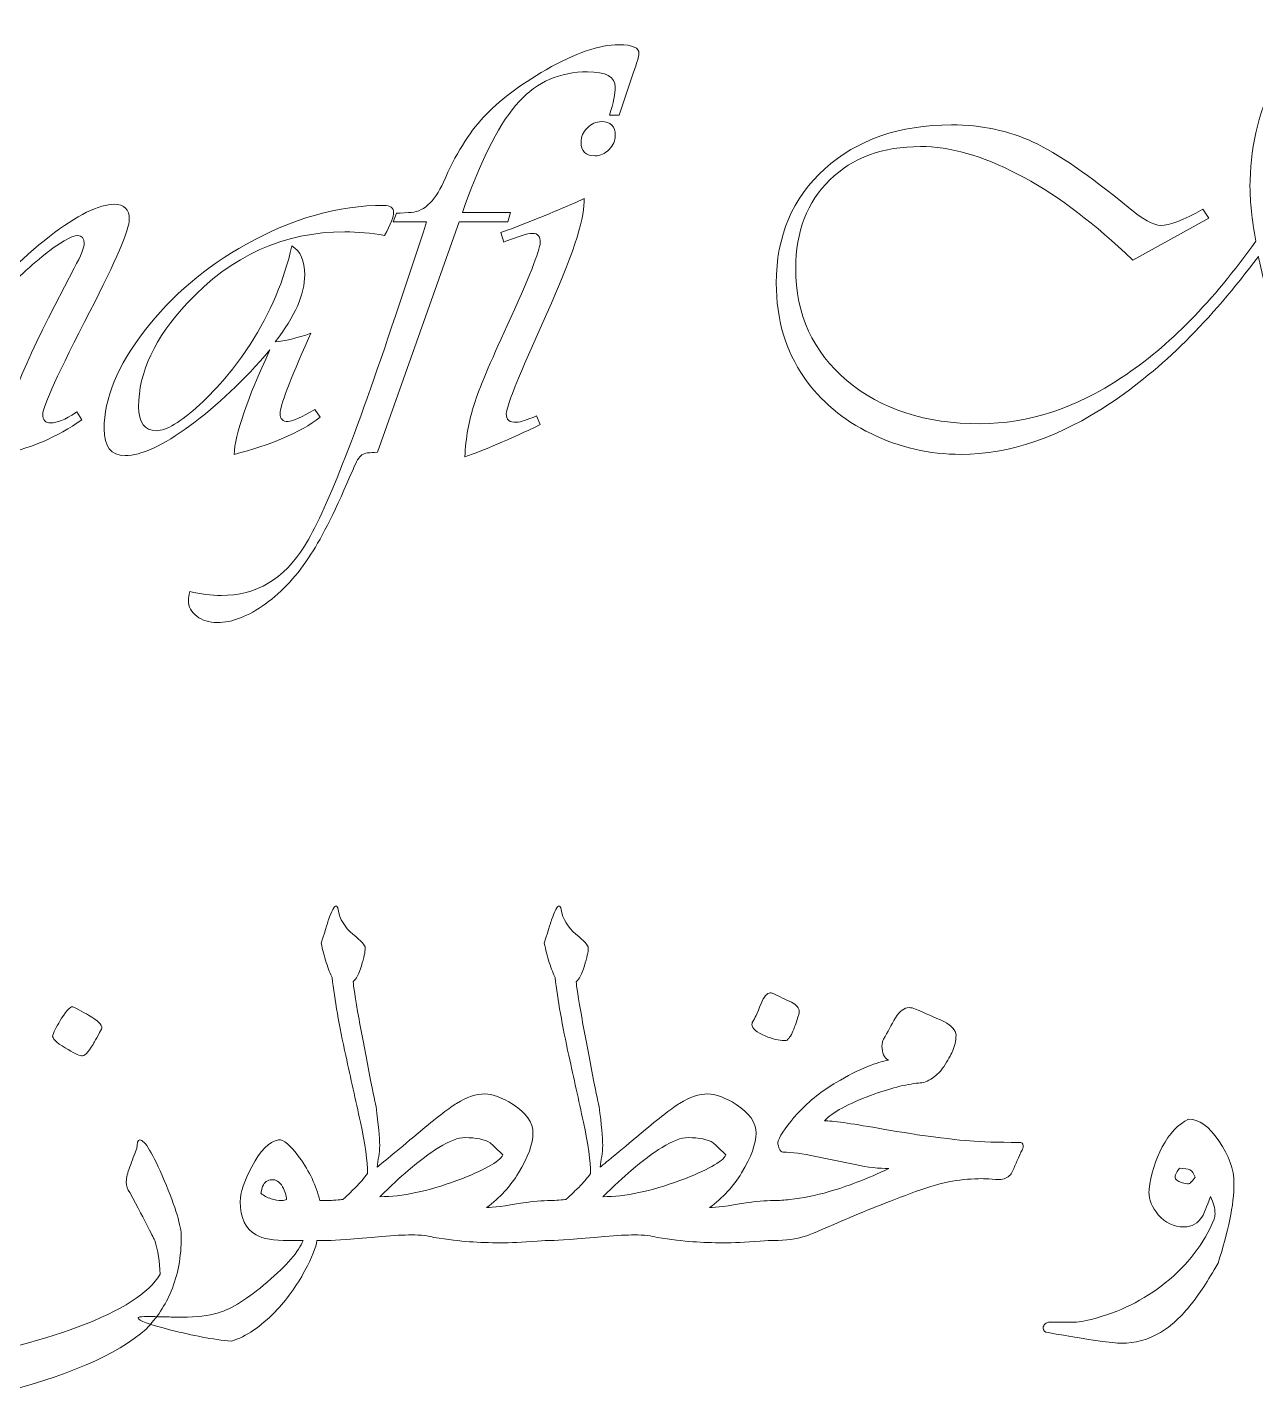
# Model space of a CAD drawing. Extents: x 752 to 1087, y 357 to 811.
# Drawn here: x 908.3283 to 908.4946, y 360.0926 to 360.2777 of the extents above; entities that cross this region are included whole.
import ezdxf

# ---------------------------------------------------------------- set-up
doc = ezdxf.new("R2010")
doc.units = 0
doc.header["$MEASUREMENT"] = 0
doc.layers.get('0').update_dxf_attribs({"linetype": 'CONTINUOUS', "lineweight": 30})
doc.layers.add('Dim', color=142, linetype='CONTINUOUS', lineweight=0)
doc.layers.add('UG-Khartosha', color=11, linetype='CONTINUOUS', lineweight=20)

# ---------------------------------------------------------------- blocks, each defined once
blk = doc.blocks.new('fghty')
at = {"layer": 'UG-Khartosha'}
for points, knots in [([(-276.76734, -81.60562), (-276.76734, -81.60562), (-276.7808, -81.65048), (-276.7808, -81.65048), (-276.7808, -81.65048), (-276.7808, -81.65048), (-276.78715, -81.64943), (-276.78715, -81.64943), (-276.78715, -81.64943), (-276.78715, -81.64943), (-276.78627, -81.64622), (-276.78627, -81.64622), (-276.78627, -81.64622), (-276.78552, -81.64337), (-276.78511, -81.64098), (-276.78511, -81.639), (-276.78511, -81.639), (-276.78511, -81.63311), (-276.78983, -81.63014), (-276.79927, -81.63014), (-276.79927, -81.63014), (-276.81168, -81.63014), (-276.8235, -81.63644), (-276.83468, -81.64908), (-276.83468, -81.64908), (-276.84587, -81.66172), (-276.85455, -81.67844), (-276.86073, -81.6993), (-276.86073, -81.6993), (-276.86423, -81.71124), (-276.86859, -81.73151), (-276.87384, -81.76024), (-276.87384, -81.76024), (-276.87908, -81.7889), (-276.8817, -81.8069), (-276.8817, -81.81418), (-276.8817, -81.81418), (-276.8817, -81.81995), (-276.87908, -81.82287), (-276.87384, -81.82287), (-276.87384, -81.82287), (-276.87022, -81.82287), (-276.86492, -81.82129), (-276.85799, -81.81809), (-276.85799, -81.81809), (-276.85799, -81.81809), (-276.8549, -81.82339), (-276.8549, -81.82339), (-276.8549, -81.82339), (-276.85991, -81.82543), (-276.86865, -81.82887), (-276.88118, -81.83364), (-276.88118, -81.83364), (-276.89073, -81.83726), (-276.89918, -81.84075), (-276.90646, -81.84401), (-276.90646, -81.84401), (-276.90646, -81.83382), (-276.90402, -81.81482), (-276.89918, -81.78709), (-276.89918, -81.78709), (-276.89434, -81.75942), (-276.88875, -81.73239), (-276.8824, -81.70611), (-276.8824, -81.70611), (-276.8824, -81.70611), (-276.88852, -81.7138), (-276.88852, -81.7138), (-276.88852, -81.7138), (-276.89353, -81.72016), (-276.90128, -81.72982), (-276.91177, -81.74282), (-276.91177, -81.74282), (-276.91177, -81.74282), (-276.94893, -81.78907), (-276.94893, -81.78907), (-276.94893, -81.78907), (-276.94893, -81.78907), (-276.98686, -81.83586), (-276.98686, -81.83586), (-276.98686, -81.83586), (-276.98686, -81.83586), (-276.99059, -81.84063), (-276.99059, -81.84063), (-276.99059, -81.84063), (-276.99059, -81.84063), (-276.99484, -81.83755), (-276.99484, -81.83755), (-276.99484, -81.83755), (-276.99088, -81.8298), (-276.9889, -81.82211), (-276.9889, -81.81448), (-276.9889, -81.81448), (-276.9889, -81.80189), (-276.99187, -81.78249), (-276.99776, -81.75627), (-276.99776, -81.75627), (-276.99776, -81.75627), (-277.00306, -81.73326), (-277.00306, -81.73326), (-277.00306, -81.73326), (-277.00317, -81.73303), (-277.00346, -81.73175), (-277.00393, -81.72947), (-277.00393, -81.72947), (-277.03096, -81.76577), (-277.05905, -81.79362), (-277.08806, -81.81296), (-277.08806, -81.81296), (-277.11707, -81.83231), (-277.14533, -81.84197), (-277.17288, -81.84197), (-277.17288, -81.84197), (-277.19088, -81.84197), (-277.2079, -81.83807), (-277.22403, -81.83021), (-277.22403, -81.83021), (-277.24011, -81.82234), (-277.25276, -81.81168), (-277.26202, -81.79828), (-277.26202, -81.79828), (-277.27256, -81.78313), (-277.27787, -81.76531), (-277.27787, -81.74468), (-277.27787, -81.74468), (-277.27787, -81.71794), (-277.26866, -81.69627), (-277.25031, -81.67966), (-277.25031, -81.67966), (-277.2319, -81.66306), (-277.20796, -81.65473), (-277.17836, -81.65473), (-277.17836, -81.65473), (-277.16129, -81.65473), (-277.14579, -81.65799), (-277.13193, -81.66446), (-277.13193, -81.66446), (-277.11806, -81.67093), (-277.10006, -81.68327), (-277.07798, -81.70145), (-277.07798, -81.70145), (-277.06971, -81.70839), (-277.06347, -81.71188), (-277.05939, -81.71188), (-277.05939, -81.71188), (-277.0545, -81.71188), (-277.04652, -81.70879), (-277.03551, -81.70268), (-277.03551, -81.70268), (-277.03551, -81.70268), (-277.03207, -81.7078), (-277.03207, -81.7078), (-277.03207, -81.7078), (-277.03207, -81.7078), (-277.07524, -81.73151), (-277.07524, -81.73151), (-277.07524, -81.73151), (-277.07524, -81.73151), (-277.07967, -81.72743), (-277.07967, -81.72743), (-277.07967, -81.72743), (-277.10041, -81.70798), (-277.1208, -81.69306), (-277.14078, -81.68263), (-277.14078, -81.68263), (-277.16082, -81.67221), (-277.17923, -81.66702), (-277.19595, -81.66702), (-277.19595, -81.66702), (-277.21734, -81.66702), (-277.23452, -81.67331), (-277.2474, -81.68595), (-277.2474, -81.68595), (-277.26033, -81.6986), (-277.2668, -81.71537), (-277.2668, -81.73629), (-277.2668, -81.73629), (-277.2668, -81.76251), (-277.25707, -81.78372), (-277.23767, -81.80009), (-277.23767, -81.80009), (-277.21827, -81.8164), (-277.19304, -81.82456), (-277.16199, -81.82456), (-277.16199, -81.82456), (-277.13467, -81.82456), (-277.10781, -81.81576), (-277.0813, -81.79816), (-277.0813, -81.79816), (-277.05485, -81.78063), (-277.02956, -81.75482), (-277.00544, -81.7208), (-277.00544, -81.7208), (-277.0076, -81.7085), (-277.00871, -81.69819), (-277.00871, -81.68992), (-277.00871, -81.68992), (-277.00871, -81.6693), (-277.00422, -81.64902), (-276.99519, -81.62915), (-276.99519, -81.62915), (-276.98622, -81.60923), (-276.97707, -81.59927), (-276.96769, -81.59927), (-276.96769, -81.59927), (-276.95849, -81.59927), (-276.95389, -81.60713), (-276.95389, -81.6228), (-276.95389, -81.6228), (-276.95389, -81.63294), (-276.95662, -81.64459), (-276.9621, -81.6577), (-276.9621, -81.6577), (-276.96752, -81.67087), (-276.97661, -81.68753), (-276.98925, -81.7078), (-276.98925, -81.7078), (-276.98797, -81.71386), (-276.98546, -81.72417), (-276.98173, -81.73885), (-276.98173, -81.73885), (-276.97521, -81.76426), (-276.97107, -81.78599), (-276.96926, -81.80411), (-276.96926, -81.80411), (-276.96653, -81.80055), (-276.96472, -81.79822), (-276.96379, -81.79711), (-276.96379, -81.79711), (-276.96379, -81.79711), (-276.95254, -81.78325), (-276.95254, -81.78325), (-276.95254, -81.78325), (-276.95254, -81.78325), (-276.87285, -81.68462), (-276.87285, -81.68462), (-276.87285, -81.68462), (-276.85391, -81.66131), (-276.84028, -81.64541), (-276.83195, -81.6369), (-276.83195, -81.6369), (-276.82356, -81.62846), (-276.81464, -81.62152), (-276.80503, -81.61616), (-276.80503, -81.61616), (-276.79245, -81.60911), (-276.77987, -81.60562), (-276.76734, -81.60562)], [0, 0, 0, 0, 0.016129, 0.016129, 0.016129, 0.016129, 0.032258, 0.032258, 0.032258, 0.032258, 0.048387, 0.048387, 0.048387, 0.048387, 0.064516, 0.064516, 0.064516, 0.064516, 0.080645, 0.080645, 0.080645, 0.080645, 0.096774, 0.096774, 0.096774, 0.096774, 0.112903, 0.112903, 0.112903, 0.112903, 0.129032, 0.129032, 0.129032, 0.129032, 0.145161, 0.145161, 0.145161, 0.145161, 0.16129, 0.16129, 0.16129, 0.16129, 0.177419, 0.177419, 0.177419, 0.177419, 0.193548, 0.193548, 0.193548, 0.193548, 0.209677, 0.209677, 0.209677, 0.209677, 0.225806, 0.225806, 0.225806, 0.225806, 0.241935, 0.241935, 0.241935, 0.241935, 0.258065, 0.258065, 0.258065, 0.258065, 0.274194, 0.274194, 0.274194, 0.274194, 0.290323, 0.290323, 0.290323, 0.290323, 0.306452, 0.306452, 0.306452, 0.306452, 0.322581, 0.322581, 0.322581, 0.322581, 0.33871, 0.33871, 0.33871, 0.33871, 0.354839, 0.354839, 0.354839, 0.354839, 0.370968, 0.370968, 0.370968, 0.370968, 0.387097, 0.387097, 0.387097, 0.387097, 0.403226, 0.403226, 0.403226, 0.403226, 0.419355, 0.419355, 0.419355, 0.419355, 0.435484, 0.435484, 0.435484, 0.435484, 0.451613, 0.451613, 0.451613, 0.451613, 0.467742, 0.467742, 0.467742, 0.467742, 0.483871, 0.483871, 0.483871, 0.483871, 0.5, 0.5, 0.5, 0.5, 0.516129, 0.516129, 0.516129, 0.516129, 0.532258, 0.532258, 0.532258, 0.532258, 0.548387, 0.548387, 0.548387, 0.548387, 0.564516, 0.564516, 0.564516, 0.564516, 0.580645, 0.580645, 0.580645, 0.580645, 0.596774, 0.596774, 0.596774, 0.596774, 0.612903, 0.612903, 0.612903, 0.612903, 0.629032, 0.629032, 0.629032, 0.629032, 0.645161, 0.645161, 0.645161, 0.645161, 0.66129, 0.66129, 0.66129, 0.66129, 0.677419, 0.677419, 0.677419, 0.677419, 0.693548, 0.693548, 0.693548, 0.693548, 0.709677, 0.709677, 0.709677, 0.709677, 0.725806, 0.725806, 0.725806, 0.725806, 0.741935, 0.741935, 0.741935, 0.741935, 0.758065, 0.758065, 0.758065, 0.758065, 0.774194, 0.774194, 0.774194, 0.774194, 0.790323, 0.790323, 0.790323, 0.790323, 0.806452, 0.806452, 0.806452, 0.806452, 0.822581, 0.822581, 0.822581, 0.822581, 0.83871, 0.83871, 0.83871, 0.83871, 0.854839, 0.854839, 0.854839, 0.854839, 0.870968, 0.870968, 0.870968, 0.870968, 0.887097, 0.887097, 0.887097, 0.887097, 0.903226, 0.903226, 0.903226, 0.903226, 0.919355, 0.919355, 0.919355, 0.919355, 0.935484, 0.935484, 0.935484, 0.935484, 0.951613, 0.951613, 0.951613, 0.951613, 0.967742, 0.967742, 0.967742, 0.967742, 0.983871, 0.983871, 0.983871, 0.983871, 1, 1, 1, 1]), ([(-277.42894, -81.70443), (-277.42894, -81.70443), (-277.43045, -81.70973), (-277.43045, -81.70973), (-277.43045, -81.70973), (-277.43045, -81.70973), (-277.45812, -81.70973), (-277.45812, -81.70973), (-277.45812, -81.70973), (-277.45812, -81.70973), (-277.5045, -81.84081), (-277.5045, -81.84081), (-277.5045, -81.84081), (-277.50898, -81.84081), (-277.5119, -81.84128), (-277.51341, -81.84233), (-277.51341, -81.84233), (-277.51487, -81.84337), (-277.5165, -81.84611), (-277.51836, -81.85054), (-277.51836, -81.85054), (-277.5278, -81.87274), (-277.53578, -81.88876), (-277.54225, -81.89866), (-277.54225, -81.89866), (-277.54976, -81.91049), (-277.55839, -81.91993), (-277.56811, -81.92697), (-277.56811, -81.92697), (-277.57785, -81.93403), (-277.58693, -81.93758), (-277.5955, -81.93758), (-277.5955, -81.93758), (-277.60016, -81.93758), (-277.60406, -81.93635), (-277.60715, -81.93397), (-277.60715, -81.93397), (-277.6103, -81.93158), (-277.61187, -81.92855), (-277.61187, -81.92493), (-277.61187, -81.92493), (-277.61187, -81.92377), (-277.61158, -81.92214), (-277.61105, -81.91998), (-277.61105, -81.91998), (-277.60488, -81.92144), (-277.59899, -81.9222), (-277.59328, -81.9222), (-277.59328, -81.9222), (-277.57336, -81.9222), (-277.55757, -81.91282), (-277.54592, -81.89411), (-277.54592, -81.89411), (-277.53427, -81.87542), (-277.51702, -81.83178), (-277.4943, -81.76332), (-277.4943, -81.76332), (-277.4943, -81.76332), (-277.4784, -81.71555), (-277.4784, -81.71555), (-277.4784, -81.71555), (-277.4784, -81.71555), (-277.47653, -81.70973), (-277.47653, -81.70973), (-277.47653, -81.70973), (-277.47653, -81.70973), (-277.49547, -81.70973), (-277.49547, -81.70973), (-277.49547, -81.70973), (-277.49547, -81.70973), (-277.4936, -81.70495), (-277.4936, -81.70495), (-277.4936, -81.70495), (-277.49232, -81.70495), (-277.49168, -81.70495), (-277.49156, -81.70495), (-277.49156, -81.70495), (-277.49156, -81.70495), (-277.48679, -81.7046), (-277.48679, -81.7046), (-277.48679, -81.7046), (-277.47869, -81.7046), (-277.4721, -81.69877), (-277.46698, -81.68718), (-277.46698, -81.68718), (-277.46028, -81.6718), (-277.45265, -81.65951), (-277.4442, -81.6503), (-277.4442, -81.6503), (-277.43569, -81.6411), (-277.42387, -81.63213), (-277.4086, -81.62333), (-277.4086, -81.62333), (-277.392, -81.61389), (-277.37825, -81.60917), (-277.3673, -81.60917), (-277.3673, -81.60917), (-277.35949, -81.60917), (-277.35564, -81.61086), (-277.35588, -81.6143), (-277.35588, -81.6143), (-277.356, -81.61564), (-277.35704, -81.61936), (-277.35914, -81.62537), (-277.35914, -81.62537), (-277.35914, -81.62537), (-277.36712, -81.64914), (-277.36712, -81.64914), (-277.36712, -81.64914), (-277.36712, -81.64914), (-277.3726, -81.64914), (-277.3726, -81.64914), (-277.3726, -81.64914), (-277.37044, -81.6422), (-277.36933, -81.6369), (-277.36933, -81.63323), (-277.36933, -81.63323), (-277.36933, -81.62746), (-277.37464, -81.62455), (-277.38518, -81.62455), (-277.38518, -81.62455), (-277.40068, -81.62455), (-277.41361, -81.6302), (-277.42404, -81.6415), (-277.42404, -81.6415), (-277.43447, -81.65286), (-277.44467, -81.67232), (-277.45469, -81.7), (-277.45469, -81.7), (-277.45469, -81.7), (-277.4562, -81.70443), (-277.4562, -81.70443), (-277.4562, -81.70443), (-277.4562, -81.70443), (-277.42894, -81.70443), (-277.42894, -81.70443)], [0, 0, 0, 0, 0.029412, 0.029412, 0.029412, 0.029412, 0.058824, 0.058824, 0.058824, 0.058824, 0.088235, 0.088235, 0.088235, 0.088235, 0.117647, 0.117647, 0.117647, 0.117647, 0.147059, 0.147059, 0.147059, 0.147059, 0.176471, 0.176471, 0.176471, 0.176471, 0.205882, 0.205882, 0.205882, 0.205882, 0.235294, 0.235294, 0.235294, 0.235294, 0.264706, 0.264706, 0.264706, 0.264706, 0.294118, 0.294118, 0.294118, 0.294118, 0.323529, 0.323529, 0.323529, 0.323529, 0.352941, 0.352941, 0.352941, 0.352941, 0.382353, 0.382353, 0.382353, 0.382353, 0.411765, 0.411765, 0.411765, 0.411765, 0.441176, 0.441176, 0.441176, 0.441176, 0.470588, 0.470588, 0.470588, 0.470588, 0.5, 0.5, 0.5, 0.5, 0.529412, 0.529412, 0.529412, 0.529412, 0.558824, 0.558824, 0.558824, 0.558824, 0.588235, 0.588235, 0.588235, 0.588235, 0.617647, 0.617647, 0.617647, 0.617647, 0.647059, 0.647059, 0.647059, 0.647059, 0.676471, 0.676471, 0.676471, 0.676471, 0.705882, 0.705882, 0.705882, 0.705882, 0.735294, 0.735294, 0.735294, 0.735294, 0.764706, 0.764706, 0.764706, 0.764706, 0.794118, 0.794118, 0.794118, 0.794118, 0.823529, 0.823529, 0.823529, 0.823529, 0.852941, 0.852941, 0.852941, 0.852941, 0.882353, 0.882353, 0.882353, 0.882353, 0.911765, 0.911765, 0.911765, 0.911765, 0.941176, 0.941176, 0.941176, 0.941176, 0.970588, 0.970588, 0.970588, 0.970588, 1, 1, 1, 1]), ([(-277.3772, -81.65286), (-277.37196, -81.65286), (-277.36933, -81.65549), (-277.36933, -81.66073), (-277.36933, -81.66073), (-277.36933, -81.6637), (-277.3705, -81.66632), (-277.37283, -81.66871), (-277.37283, -81.66871), (-277.37516, -81.6711), (-277.37784, -81.67232), (-277.38075, -81.67232), (-277.38075, -81.67232), (-277.38611, -81.67232), (-277.38879, -81.6697), (-277.38879, -81.66446), (-277.38879, -81.66446), (-277.38879, -81.66149), (-277.38763, -81.65887), (-277.3853, -81.65648), (-277.3853, -81.65648), (-277.38297, -81.65409), (-277.38029, -81.65286), (-277.3772, -81.65286)], [0, 0, 0, 0, 0.166667, 0.166667, 0.166667, 0.166667, 0.333333, 0.333333, 0.333333, 0.333333, 0.5, 0.5, 0.5, 0.5, 0.666667, 0.666667, 0.666667, 0.666667, 0.833333, 0.833333, 0.833333, 0.833333, 1, 1, 1, 1]), ([(-277.6752, -81.81774), (-277.6752, -81.81774), (-277.67246, -81.82234), (-277.67246, -81.82234), (-277.67246, -81.82234), (-277.68615, -81.83213), (-277.70229, -81.83894), (-277.72093, -81.84285), (-277.72093, -81.84285), (-277.71854, -81.82409), (-277.70753, -81.7956), (-277.68778, -81.75732), (-277.68778, -81.75732), (-277.68778, -81.75732), (-277.67671, -81.73617), (-277.67671, -81.73617), (-277.67671, -81.73617), (-277.67293, -81.72889), (-277.67106, -81.72423), (-277.67106, -81.72219), (-277.67106, -81.72219), (-277.67106, -81.71911), (-277.67228, -81.71759), (-277.67479, -81.71759), (-277.67479, -81.71759), (-277.67834, -81.71759), (-277.68505, -81.72155), (-277.69489, -81.72953), (-277.69489, -81.72953), (-277.70473, -81.73752), (-277.71435, -81.74672), (-277.72367, -81.75715), (-277.72367, -81.75715), (-277.74301, -81.77876), (-277.75921, -81.80475), (-277.77232, -81.83498), (-277.77232, -81.83498), (-277.77767, -81.83626), (-277.78525, -81.83894), (-277.79504, -81.8432), (-277.79504, -81.8432), (-277.78455, -81.82176), (-277.774, -81.79776), (-277.76334, -81.77107), (-277.76334, -81.77107), (-277.75268, -81.74439), (-277.74738, -81.72855), (-277.74738, -81.72365), (-277.74738, -81.72365), (-277.74738, -81.71957), (-277.74901, -81.71753), (-277.75233, -81.71753), (-277.75233, -81.71753), (-277.75402, -81.71753), (-277.75775, -81.71841), (-277.76346, -81.72009), (-277.76346, -81.72009), (-277.76393, -81.72021), (-277.76451, -81.72039), (-277.76533, -81.72062), (-277.76533, -81.72062), (-277.76533, -81.72062), (-277.76637, -81.71514), (-277.76637, -81.71514), (-277.76637, -81.71514), (-277.75041, -81.7106), (-277.73602, -81.70547), (-277.72314, -81.69976), (-277.72314, -81.69976), (-277.72314, -81.69976), (-277.72093, -81.69877), (-277.72093, -81.69877), (-277.72093, -81.69877), (-277.7207, -81.70023), (-277.72058, -81.70128), (-277.72058, -81.70186), (-277.72058, -81.70186), (-277.72058, -81.71194), (-277.72804, -81.73355), (-277.74295, -81.76653), (-277.74295, -81.76653), (-277.74295, -81.76653), (-277.74534, -81.77166), (-277.74534, -81.77166), (-277.74534, -81.77166), (-277.74534, -81.77166), (-277.74243, -81.76839), (-277.74243, -81.76839), (-277.74243, -81.76839), (-277.72379, -81.74713), (-277.7066, -81.73041), (-277.69081, -81.71817), (-277.69081, -81.71817), (-277.67502, -81.70594), (-277.66273, -81.69982), (-277.65387, -81.69982), (-277.65387, -81.69982), (-277.64828, -81.69982), (-277.64548, -81.70268), (-277.64548, -81.70833), (-277.64548, -81.70833), (-277.64548, -81.71427), (-277.65294, -81.73175), (-277.66786, -81.76076), (-277.66786, -81.76076), (-277.68574, -81.79537), (-277.69466, -81.81482), (-277.69466, -81.81913), (-277.69466, -81.81913), (-277.69466, -81.82246), (-277.69314, -81.82409), (-277.69005, -81.82409), (-277.69005, -81.82409), (-277.68662, -81.82409), (-277.68196, -81.82222), (-277.67607, -81.81844), (-277.67607, -81.81844), (-277.67607, -81.81844), (-277.6752, -81.81774), (-277.6752, -81.81774)], [0, 0, 0, 0, 0.033333, 0.033333, 0.033333, 0.033333, 0.066667, 0.066667, 0.066667, 0.066667, 0.1, 0.1, 0.1, 0.1, 0.133333, 0.133333, 0.133333, 0.133333, 0.166667, 0.166667, 0.166667, 0.166667, 0.2, 0.2, 0.2, 0.2, 0.233333, 0.233333, 0.233333, 0.233333, 0.266667, 0.266667, 0.266667, 0.266667, 0.3, 0.3, 0.3, 0.3, 0.333333, 0.333333, 0.333333, 0.333333, 0.366667, 0.366667, 0.366667, 0.366667, 0.4, 0.4, 0.4, 0.4, 0.433333, 0.433333, 0.433333, 0.433333, 0.466667, 0.466667, 0.466667, 0.466667, 0.5, 0.5, 0.5, 0.5, 0.533333, 0.533333, 0.533333, 0.533333, 0.566667, 0.566667, 0.566667, 0.566667, 0.6, 0.6, 0.6, 0.6, 0.633333, 0.633333, 0.633333, 0.633333, 0.666667, 0.666667, 0.666667, 0.666667, 0.7, 0.7, 0.7, 0.7, 0.733333, 0.733333, 0.733333, 0.733333, 0.766667, 0.766667, 0.766667, 0.766667, 0.8, 0.8, 0.8, 0.8, 0.833333, 0.833333, 0.833333, 0.833333, 0.866667, 0.866667, 0.866667, 0.866667, 0.9, 0.9, 0.9, 0.9, 0.933333, 0.933333, 0.933333, 0.933333, 0.966667, 0.966667, 0.966667, 0.966667, 1, 1, 1, 1]), ([(-277.54004, -81.8164), (-277.54004, -81.8164), (-277.53695, -81.82083), (-277.53695, -81.82083), (-277.53695, -81.82083), (-277.54889, -81.8298), (-277.5652, -81.83685), (-277.58594, -81.84197), (-277.58594, -81.84197), (-277.58536, -81.8305), (-277.5786, -81.81069), (-277.56561, -81.78261), (-277.56561, -81.78261), (-277.58029, -81.79985), (-277.59538, -81.81424), (-277.61094, -81.8256), (-277.61094, -81.8256), (-277.62643, -81.83696), (-277.63878, -81.84267), (-277.64787, -81.84267), (-277.64787, -81.84267), (-277.65586, -81.84267), (-277.65982, -81.83761), (-277.65982, -81.82747), (-277.65982, -81.82747), (-277.65982, -81.81028), (-277.65212, -81.7917), (-277.6368, -81.77171), (-277.6368, -81.77171), (-277.62142, -81.75179), (-277.60214, -81.73536), (-277.57889, -81.72248), (-277.57889, -81.72248), (-277.55274, -81.7078), (-277.52669, -81.70046), (-277.50077, -81.70046), (-277.50077, -81.70046), (-277.4971, -81.70046), (-277.49529, -81.7018), (-277.49529, -81.70454), (-277.49529, -81.70454), (-277.49529, -81.70681), (-277.49698, -81.71118), (-277.50042, -81.71753), (-277.50042, -81.71753), (-277.50817, -81.71619), (-277.51568, -81.71549), (-277.52296, -81.71549), (-277.52296, -81.71549), (-277.55763, -81.71549), (-277.58752, -81.72901), (-277.61251, -81.75598), (-277.61251, -81.75598), (-277.63098, -81.77573), (-277.64018, -81.79537), (-277.64018, -81.81488), (-277.64018, -81.81488), (-277.64018, -81.82397), (-277.6368, -81.82852), (-277.6301, -81.82852), (-277.6301, -81.82852), (-277.62445, -81.82852), (-277.61624, -81.82362), (-277.60552, -81.81378), (-277.60552, -81.81378), (-277.59486, -81.80393), (-277.5853, -81.79251), (-277.57686, -81.77952), (-277.57686, -81.77952), (-277.56526, -81.76152), (-277.5574, -81.74288), (-277.55314, -81.72353), (-277.55314, -81.72353), (-277.54825, -81.72645), (-277.5458, -81.73192), (-277.5458, -81.7399), (-277.5458, -81.7399), (-277.5458, -81.75091), (-277.55139, -81.76361), (-277.56258, -81.77795), (-277.56258, -81.77795), (-277.5571, -81.77754), (-277.55035, -81.77591), (-277.54225, -81.77317), (-277.54225, -81.77317), (-277.54225, -81.77317), (-277.54359, -81.77608), (-277.54359, -81.77608), (-277.54359, -81.77608), (-277.55442, -81.80032), (-277.55984, -81.81454), (-277.55984, -81.81861), (-277.55984, -81.81861), (-277.55984, -81.82193), (-277.55833, -81.82345), (-277.55524, -81.82321), (-277.55524, -81.82321), (-277.55238, -81.82298), (-277.54731, -81.82071), (-277.54004, -81.8164)], [0, 0, 0, 0, 0.04, 0.04, 0.04, 0.04, 0.08, 0.08, 0.08, 0.08, 0.12, 0.12, 0.12, 0.12, 0.16, 0.16, 0.16, 0.16, 0.2, 0.2, 0.2, 0.2, 0.24, 0.24, 0.24, 0.24, 0.28, 0.28, 0.28, 0.28, 0.32, 0.32, 0.32, 0.32, 0.36, 0.36, 0.36, 0.36, 0.4, 0.4, 0.4, 0.4, 0.44, 0.44, 0.44, 0.44, 0.48, 0.48, 0.48, 0.48, 0.52, 0.52, 0.52, 0.52, 0.56, 0.56, 0.56, 0.56, 0.6, 0.6, 0.6, 0.6, 0.64, 0.64, 0.64, 0.64, 0.68, 0.68, 0.68, 0.68, 0.72, 0.72, 0.72, 0.72, 0.76, 0.76, 0.76, 0.76, 0.8, 0.8, 0.8, 0.8, 0.84, 0.84, 0.84, 0.84, 0.88, 0.88, 0.88, 0.88, 0.92, 0.92, 0.92, 0.92, 0.96, 0.96, 0.96, 0.96, 1, 1, 1, 1]), ([(-277.38705, -81.69656), (-277.38705, -81.69656), (-277.38705, -81.69842), (-277.38705, -81.69842), (-277.38705, -81.69842), (-277.38705, -81.70914), (-277.39409, -81.73029), (-277.40819, -81.76192), (-277.40819, -81.76192), (-277.40819, -81.76192), (-277.42084, -81.79059), (-277.42084, -81.79059), (-277.42084, -81.79059), (-277.42759, -81.80597), (-277.43103, -81.81535), (-277.43126, -81.81879), (-277.43126, -81.81879), (-277.43138, -81.82234), (-277.42946, -81.82397), (-277.42544, -81.82374), (-277.42544, -81.82374), (-277.42317, -81.82362), (-277.41944, -81.8224), (-277.4142, -81.82013), (-277.4142, -81.82013), (-277.4142, -81.82013), (-277.41198, -81.82508), (-277.41198, -81.82508), (-277.41198, -81.82508), (-277.42987, -81.83364), (-277.44414, -81.8397), (-277.4548, -81.84337), (-277.4548, -81.84337), (-277.45428, -81.83265), (-277.45253, -81.82281), (-277.44962, -81.81372), (-277.44962, -81.81372), (-277.4467, -81.80469), (-277.44041, -81.78971), (-277.43074, -81.76874), (-277.43074, -81.76874), (-277.41845, -81.74188), (-277.41221, -81.72621), (-277.41198, -81.72167), (-277.41198, -81.72167), (-277.41175, -81.71812), (-277.41321, -81.71637), (-277.41641, -81.71637), (-277.41641, -81.71637), (-277.41792, -81.71637), (-277.41984, -81.71677), (-277.42223, -81.71753), (-277.42223, -81.71753), (-277.42223, -81.71753), (-277.4294, -81.72009), (-277.4294, -81.72009), (-277.4294, -81.72009), (-277.42987, -81.72021), (-277.43092, -81.72062), (-277.43266, -81.72132), (-277.43266, -81.72132), (-277.43266, -81.72132), (-277.43435, -81.71584), (-277.43435, -81.71584), (-277.43435, -81.71584), (-277.43435, -81.71584), (-277.43074, -81.71462), (-277.43074, -81.71462), (-277.43074, -81.71462), (-277.41816, -81.70996), (-277.40528, -81.70471), (-277.39217, -81.69895), (-277.39217, -81.69895), (-277.39217, -81.69895), (-277.38705, -81.69656), (-277.38705, -81.69656)], [0, 0, 0, 0, 0.052632, 0.052632, 0.052632, 0.052632, 0.105263, 0.105263, 0.105263, 0.105263, 0.157895, 0.157895, 0.157895, 0.157895, 0.210526, 0.210526, 0.210526, 0.210526, 0.263158, 0.263158, 0.263158, 0.263158, 0.315789, 0.315789, 0.315789, 0.315789, 0.368421, 0.368421, 0.368421, 0.368421, 0.421053, 0.421053, 0.421053, 0.421053, 0.473684, 0.473684, 0.473684, 0.473684, 0.526316, 0.526316, 0.526316, 0.526316, 0.578947, 0.578947, 0.578947, 0.578947, 0.631579, 0.631579, 0.631579, 0.631579, 0.684211, 0.684211, 0.684211, 0.684211, 0.736842, 0.736842, 0.736842, 0.736842, 0.789474, 0.789474, 0.789474, 0.789474, 0.842105, 0.842105, 0.842105, 0.842105, 0.894737, 0.894737, 0.894737, 0.894737, 0.947368, 0.947368, 0.947368, 0.947368, 1, 1, 1, 1]), ([(-277.5323, -82.1066), (-277.53048, -82.10133), (-277.52904, -82.09868), (-277.52792, -82.09868), (-277.52792, -82.09868), (-277.5275, -82.09868), (-277.52713, -82.09933), (-277.52685, -82.10059)], [0.45, 0.45, 0.45, 0.45, 0.475, 0.475, 0.475, 0.47500001, 0.5, 0.5, 0.5, 0.5]), ([(-277.40558, -82.1066), (-277.40376, -82.10133), (-277.40231, -82.09868), (-277.4012, -82.09868), (-277.4012, -82.09868), (-277.40078, -82.09868), (-277.4004, -82.09933), (-277.40012, -82.10059)], [0.45, 0.45, 0.45, 0.45, 0.475, 0.475, 0.475, 0.47500001, 0.5, 0.5, 0.5, 0.5]), ([(-277.51846, -82.11466), (-277.51375, -82.11848), (-277.51142, -82.12109), (-277.51142, -82.12259), (-277.51142, -82.12259), (-277.51142, -82.12464), (-277.51217, -82.12804), (-277.51361, -82.13265)], [0.525, 0.525, 0.525, 0.525, 0.55, 0.55, 0.55, 0.55000001, 0.575, 0.575, 0.575, 0.575]), ([(-277.39173, -82.11466), (-277.38703, -82.11848), (-277.38469, -82.12109), (-277.38469, -82.12259), (-277.38469, -82.12259), (-277.38469, -82.12464), (-277.38544, -82.12804), (-277.38688, -82.13265)], [0.525, 0.525, 0.525, 0.525, 0.55, 0.55, 0.55, 0.55000001, 0.575, 0.575, 0.575, 0.575]), ([(-277.28649, -82.15409), (-277.28486, -82.15008), (-277.28314, -82.14808), (-277.28132, -82.14808), (-277.28132, -82.14808), (-277.28057, -82.14808), (-277.27992, -82.14827), (-277.27927, -82.14864)], [0.5833333, 0.5833333, 0.5833333, 0.5833333, 0.6666667, 0.6666667, 0.6666667, 0.6666667, 0.75, 0.75, 0.75, 0.75]), ([(-277.2693, -82.1533), (-277.26631, -82.15493), (-277.26477, -82.15675), (-277.26477, -82.15875), (-277.26477, -82.15875), (-277.26477, -82.15913), (-277.26487, -82.15964), (-277.26505, -82.16038)], [0.8333333, 0.8333333, 0.8333333, 0.8333333, 0.9166667, 0.9166667, 0.9166667, 0.9166667, 1, 1, 1, 1]), ([(-277.2102, -82.16215), (-277.20773, -82.15833), (-277.20512, -82.15642), (-277.20242, -82.15642), (-277.20242, -82.15642), (-277.2013, -82.15642), (-277.20008, -82.1567), (-277.19869, -82.15726)], [0.5952381, 0.5952381, 0.5952381, 0.5952381, 0.61904762, 0.61904762, 0.61904762, 0.61904763, 0.64285714, 0.64285714, 0.64285714, 0.64285714]), ([(-277.28416, -82.17255), (-277.2892, -82.17045), (-277.29172, -82.16826), (-277.29172, -82.16598), (-277.29172, -82.16598), (-277.29172, -82.16528), (-277.29139, -82.16453), (-277.29083, -82.16379)], [0.3333333, 0.3333333, 0.3333333, 0.3333333, 0.4166667, 0.4166667, 0.4166667, 0.4166667, 0.5, 0.5, 0.5, 0.5]), ([(-277.1826, -82.16434), (-277.17804, -82.16672), (-277.17575, -82.16929), (-277.17575, -82.17213), (-277.17575, -82.17213), (-277.17575, -82.1752), (-277.17645, -82.17833), (-277.17781, -82.1814)], [0.66666667, 0.66666667, 0.66666667, 0.66666667, 0.69047619, 0.69047619, 0.69047619, 0.6904762, 0.71428571, 0.71428571, 0.71428571, 0.71428571]), ([(-277.27177, -82.17488), (-277.27186, -82.17507), (-277.27237, -82.17511), (-277.27326, -82.17511), (-277.27326, -82.17511), (-277.27633, -82.17511), (-277.28002, -82.17427), (-277.28416, -82.17255)], [0.1666667, 0.1666667, 0.1666667, 0.1666667, 0.25, 0.25, 0.25, 0.25, 0.3333333, 0.3333333, 0.3333333, 0.3333333]), ([(-277.21416, -82.18634), (-277.21658, -82.18485), (-277.21784, -82.1822), (-277.21784, -82.17828), (-277.21784, -82.17828), (-277.21784, -82.17665), (-277.21752, -82.1753), (-277.21686, -82.17432)], [0.52380952, 0.52380952, 0.52380952, 0.52380952, 0.54761905, 0.54761905, 0.54761905, 0.54761906, 0.57142857, 0.57142857, 0.57142857, 0.57142857]), ([(-277.45954, -82.2109), (-277.45363, -82.20727), (-277.44827, -82.20545), (-277.44356, -82.20545), (-277.44356, -82.20545), (-277.43909, -82.20545), (-277.43373, -82.20746), (-277.42743, -82.21147)], [0.8, 0.8, 0.8, 0.8, 0.825, 0.825, 0.825, 0.82500001, 0.85, 0.85, 0.85, 0.85]), ([(-277.33282, -82.2109), (-277.3269, -82.20727), (-277.32154, -82.20545), (-277.31683, -82.20545), (-277.31683, -82.20545), (-277.31236, -82.20545), (-277.307, -82.20746), (-277.30071, -82.21147)], [0.8, 0.8, 0.8, 0.8, 0.825, 0.825, 0.825, 0.82500001, 0.85, 0.85, 0.85, 0.85]), ([(-277.50527, -82.21268), (-277.50392, -82.22288), (-277.50322, -82.23025), (-277.50322, -82.23481), (-277.50322, -82.23481), (-277.50322, -82.23691), (-277.5034, -82.23901), (-277.50378, -82.24111)], [0.675, 0.675, 0.675, 0.675, 0.7, 0.7, 0.7, 0.70000001, 0.725, 0.725, 0.725, 0.725]), ([(-277.42743, -82.21147), (-277.41988, -82.21627), (-277.41611, -82.22172), (-277.41611, -82.22783), (-277.41611, -82.22783), (-277.41611, -82.23384), (-277.41886, -82.24134), (-277.42431, -82.25038)], [0.85, 0.85, 0.85, 0.85, 0.875, 0.875, 0.875, 0.87500001, 0.9, 0.9, 0.9, 0.9]), ([(-277.37854, -82.21268), (-277.37719, -82.22288), (-277.37649, -82.23025), (-277.37649, -82.23481), (-277.37649, -82.23481), (-277.37649, -82.23691), (-277.37668, -82.23901), (-277.37705, -82.24111)], [0.675, 0.675, 0.675, 0.675, 0.7, 0.7, 0.7, 0.70000001, 0.725, 0.725, 0.725, 0.725]), ([(-277.30071, -82.21147), (-277.29316, -82.21627), (-277.28938, -82.22172), (-277.28938, -82.22783), (-277.28938, -82.22783), (-277.28938, -82.23384), (-277.29213, -82.24134), (-277.29758, -82.25038)], [0.85, 0.85, 0.85, 0.85, 0.875, 0.875, 0.875, 0.87500001, 0.9, 0.9, 0.9, 0.9]), ([(-277.64118, -82.23645), (-277.64118, -82.23328), (-277.64062, -82.23165), (-277.6395, -82.23165), (-277.6395, -82.23165), (-277.6367, -82.23165), (-277.63204, -82.23934), (-277.62561, -82.25467)], [0.89285714, 0.89285714, 0.89285714, 0.89285714, 0.92857143, 0.92857143, 0.92857143, 0.92857144, 0.96428571, 0.96428571, 0.96428571, 0.96428571]), ([(-277.44044, -82.23332), (-277.44351, -82.23132), (-277.44827, -82.2303), (-277.45475, -82.2303), (-277.45475, -82.2303), (-277.45857, -82.2303), (-277.46351, -82.23216), (-277.46952, -82.23589)], [0.1428571, 0.1428571, 0.1428571, 0.1428571, 0.2857143, 0.2857143, 0.2857143, 0.2857143, 0.4285714, 0.4285714, 0.4285714, 0.4285714]), ([(-277.31371, -82.23332), (-277.31679, -82.23132), (-277.32154, -82.2303), (-277.32802, -82.2303), (-277.32802, -82.2303), (-277.33184, -82.2303), (-277.33678, -82.23216), (-277.34279, -82.23589)], [0.1428571, 0.1428571, 0.1428571, 0.1428571, 0.2857143, 0.2857143, 0.2857143, 0.2857143, 0.4285714, 0.4285714, 0.4285714, 0.4285714]), ([(-277.23313, -82.24567), (-277.24049, -82.24414), (-277.24795, -82.2426), (-277.25545, -82.24101), (-277.25545, -82.24101), (-277.26296, -82.23943), (-277.26911, -82.23864), (-277.27396, -82.23864), (-277.27396, -82.23864), (-277.27494, -82.23864), (-277.27573, -82.2378), (-277.27633, -82.23617)], [0.33333333, 0.33333333, 0.33333333, 0.33333333, 0.35714286, 0.35714286, 0.35714286, 0.35714287, 0.38095238, 0.38095238, 0.38095238, 0.38095239, 0.4047619, 0.4047619, 0.4047619, 0.4047619]), ([(-277.16797, -82.23221), (-277.16135, -82.23276), (-277.15203, -82.23304), (-277.14001, -82.23304), (-277.14001, -82.23304), (-277.13838, -82.23304), (-277.13754, -82.23365), (-277.13754, -82.23496), (-277.13754, -82.23496), (-277.13754, -82.23556), (-277.13763, -82.23612), (-277.13782, -82.23659)], [0.9047619, 0.9047619, 0.9047619, 0.9047619, 0.92857143, 0.92857143, 0.92857143, 0.92857144, 0.95238095, 0.95238095, 0.95238095, 0.95238096, 0.97619048, 0.97619048, 0.97619048, 0.97619048]), ([(-277.64514, -82.26157), (-277.64649, -82.25984), (-277.64719, -82.25779), (-277.64719, -82.25542), (-277.64719, -82.25542), (-277.64719, -82.25313), (-277.64649, -82.25029), (-277.64518, -82.24684)], [0.78571429, 0.78571429, 0.78571429, 0.78571429, 0.82142857, 0.82142857, 0.82142857, 0.82142858, 0.85714286, 0.85714286, 0.85714286, 0.85714286]), ([(-277.57345, -82.28562), (-277.57942, -82.28221), (-277.58245, -82.27592), (-277.58245, -82.2666), (-277.58245, -82.2666), (-277.58245, -82.26161), (-277.58026, -82.255), (-277.57588, -82.24684)], [0.68181818, 0.68181818, 0.68181818, 0.68181818, 0.72727273, 0.72727273, 0.72727273, 0.72727274, 0.77272727, 0.77272727, 0.77272727, 0.77272727]), ([(-277.1552, -82.25392), (-277.158, -82.25374), (-277.15991, -82.25364), (-277.16103, -82.25364), (-277.16103, -82.25364), (-277.16639, -82.25364), (-277.17198, -82.25411), (-277.17781, -82.25509)], [0.07142857, 0.07142857, 0.07142857, 0.07142857, 0.0952381, 0.0952381, 0.0952381, 0.09523811, 0.11904762, 0.11904762, 0.11904762, 0.11904762]), ([(-277.56488, -82.26507), (-277.56269, -82.26572), (-277.56069, -82.26609), (-277.55896, -82.26609), (-277.55896, -82.26609), (-277.55821, -82.26609), (-277.55766, -82.26604), (-277.55724, -82.26595)], [0.625, 0.625, 0.625, 0.625, 0.75, 0.75, 0.75, 0.75, 0.875, 0.875, 0.875, 0.875]), ([(-277.03565, -82.27494), (-277.03822, -82.27905), (-277.04171, -82.2811), (-277.04619, -82.2811), (-277.04619, -82.2811), (-277.05201, -82.2811), (-277.05691, -82.27877), (-277.06082, -82.27415)], [0.71428571, 0.71428571, 0.71428571, 0.71428571, 0.75, 0.75, 0.75, 0.75000001, 0.78571429, 0.78571429, 0.78571429, 0.78571429]), ([(-277.02899, -82.27658), (-277.02871, -82.2756), (-277.02857, -82.27462), (-277.02857, -82.27373), (-277.02857, -82.27373), (-277.02857, -82.27201), (-277.0288, -82.27033), (-277.02927, -82.26879)], [0.57142857, 0.57142857, 0.57142857, 0.57142857, 0.60714286, 0.60714286, 0.60714286, 0.60714287, 0.64285714, 0.64285714, 0.64285714, 0.64285714]), ([(-277.54665, -82.28874), (-277.54806, -82.28874), (-277.54941, -82.28874), (-277.55076, -82.28874), (-277.55076, -82.28874), (-277.55211, -82.28874), (-277.55355, -82.28879), (-277.555, -82.28888)], [0.54545455, 0.54545455, 0.54545455, 0.54545455, 0.59090909, 0.59090909, 0.59090909, 0.5909091, 0.63636364, 0.63636364, 0.63636364, 0.63636364]), ([(-277.47236, -82.28711), (-277.47544, -82.28609), (-277.47973, -82.28562), (-277.48518, -82.28562), (-277.48518, -82.28562), (-277.48947, -82.28562), (-277.49511, -82.2859), (-277.50215, -82.28655)], [0.1, 0.1, 0.1, 0.1, 0.125, 0.125, 0.125, 0.12500001, 0.15, 0.15, 0.15, 0.15]), ([(-277.41378, -82.28916), (-277.42217, -82.28976), (-277.42907, -82.29009), (-277.43456, -82.29009), (-277.43456, -82.29009), (-277.44072, -82.29009), (-277.44659, -82.28991), (-277.45209, -82.28949)], [0.025, 0.025, 0.025, 0.025, 0.05, 0.05, 0.05, 0.05000001, 0.075, 0.075, 0.075, 0.075]), ([(-277.34564, -82.28711), (-277.34871, -82.28609), (-277.353, -82.28562), (-277.35846, -82.28562), (-277.35846, -82.28562), (-277.36274, -82.28562), (-277.36838, -82.2859), (-277.37542, -82.28655)], [0.1, 0.1, 0.1, 0.1, 0.125, 0.125, 0.125, 0.12500001, 0.15, 0.15, 0.15, 0.15]), ([(-277.28705, -82.28916), (-277.29544, -82.28976), (-277.30234, -82.29009), (-277.30784, -82.29009), (-277.30784, -82.29009), (-277.31399, -82.29009), (-277.31987, -82.28991), (-277.32536, -82.28949)], [0.025, 0.025, 0.025, 0.025, 0.05, 0.05, 0.05, 0.05000001, 0.075, 0.075, 0.075, 0.075]), ([(-277.62183, -82.33968), (-277.63428, -82.33647), (-277.64048, -82.33423), (-277.64048, -82.33283), (-277.64048, -82.33283), (-277.64048, -82.33232), (-277.63926, -82.33204), (-277.63679, -82.33204), (-277.63679, -82.33204), (-277.63269, -82.33204), (-277.62892, -82.33208), (-277.62547, -82.33218)], [0.2272727, 0.2272727, 0.2272727, 0.2272727, 0.2727273, 0.2727273, 0.2727273, 0.2727273, 0.3181818, 0.3181818, 0.3181818, 0.3181818, 0.3636364, 0.3636364, 0.3636364, 0.3636364]), ([(-277.12346, -82.34117), (-277.12528, -82.3408), (-277.12621, -82.33996), (-277.12621, -82.33856), (-277.12621, -82.33856), (-277.12621, -82.33768), (-277.12584, -82.33689), (-277.12505, -82.33619)], [0.25, 0.25, 0.25, 0.25, 0.28571429, 0.28571429, 0.28571429, 0.2857143, 0.32142857, 0.32142857, 0.32142857, 0.32142857]), ([(-277.12505, -82.33619), (-277.12426, -82.33549), (-277.12337, -82.33516), (-277.12239, -82.33516), (-277.12239, -82.33516), (-277.12067, -82.33516), (-277.11899, -82.33516), (-277.11731, -82.33516), (-277.11731, -82.33516), (-277.11568, -82.33516), (-277.11409, -82.33521), (-277.11256, -82.3353)], [0.3214286, 0.3214286, 0.3214286, 0.3214286, 0.3571429, 0.3571429, 0.3571429, 0.3571429, 0.3928571, 0.3928571, 0.3928571, 0.3928572, 0.4285714, 0.4285714, 0.4285714, 0.4285714]), ([(-277.05956, -82.34104), (-277.06642, -82.34514), (-277.07387, -82.34719), (-277.08198, -82.34719), (-277.08198, -82.34719), (-277.08422, -82.34719), (-277.0886, -82.34672), (-277.09499, -82.34583)], [0.14285714, 0.14285714, 0.14285714, 0.14285714, 0.17857143, 0.17857143, 0.17857143, 0.17857144, 0.21428571, 0.21428571, 0.21428571, 0.21428571])]:
    blk.add_open_spline(points, degree=3, knots=knots, dxfattribs=at)
for points in [[(-277.52685, -82.10059), (-277.52592, -82.10613), (-277.52312, -82.11084), (-277.51846, -82.11466)], [(-277.40012, -82.10059), (-277.39919, -82.10613), (-277.39639, -82.11084), (-277.39173, -82.11466)], [(-277.5364, -82.11983), (-277.53374, -82.11126), (-277.53239, -82.10688), (-277.5323, -82.1066)], [(-277.40968, -82.11983), (-277.40702, -82.11126), (-277.40567, -82.10688), (-277.40558, -82.1066)], [(-277.53356, -82.13083), (-277.53472, -82.12715), (-277.53566, -82.12347), (-277.5364, -82.11983)], [(-277.40683, -82.13083), (-277.408, -82.12715), (-277.40893, -82.12347), (-277.40968, -82.11983)], [(-277.53025, -82.13936), (-277.53128, -82.13736), (-277.53235, -82.13452), (-277.53356, -82.13083)], [(-277.51361, -82.13265), (-277.51506, -82.13731), (-277.5166, -82.1403), (-277.51822, -82.14169)], [(-277.40352, -82.13936), (-277.40455, -82.13736), (-277.40562, -82.13452), (-277.40683, -82.13083)], [(-277.38688, -82.13265), (-277.38833, -82.13731), (-277.38987, -82.1403), (-277.3915, -82.14169)], [(-277.52247, -82.18374), (-277.52619, -82.16663), (-277.52881, -82.15181), (-277.53025, -82.13936)], [(-277.51822, -82.14169), (-277.51822, -82.14379), (-277.51715, -82.15088), (-277.51496, -82.16299)], [(-277.39574, -82.18374), (-277.39947, -82.16663), (-277.40208, -82.15181), (-277.40352, -82.13936)], [(-277.3915, -82.14169), (-277.3915, -82.14379), (-277.39043, -82.15088), (-277.38824, -82.16299)], [(-277.27927, -82.14864), (-277.27601, -82.15018), (-277.27265, -82.15176), (-277.2693, -82.1533)], [(-277.68392, -82.16244), (-277.6807, -82.15736), (-277.67842, -82.15526), (-277.67706, -82.15614)], [(-277.67706, -82.15614), (-277.67254, -82.15852), (-277.66905, -82.16043), (-277.66672, -82.16187)], [(-277.29083, -82.16379), (-277.29022, -82.16309), (-277.28878, -82.15983), (-277.28649, -82.15409)], [(-277.19869, -82.15726), (-277.19333, -82.15959), (-277.18797, -82.16197), (-277.1826, -82.16434)], [(-277.68895, -82.17213), (-277.68797, -82.16947), (-277.68624, -82.16626), (-277.68392, -82.16244)], [(-277.66672, -82.16187), (-277.66215, -82.16472), (-277.66038, -82.167), (-277.66136, -82.16873)], [(-277.51496, -82.16299), (-277.51314, -82.17283), (-277.51114, -82.18336), (-277.50895, -82.19459)], [(-277.38824, -82.16299), (-277.38642, -82.17283), (-277.38442, -82.18336), (-277.38222, -82.19459)], [(-277.26505, -82.16038), (-277.26645, -82.16458), (-277.26739, -82.16738), (-277.26794, -82.16873)], [(-277.21686, -82.17432), (-277.21467, -82.17031), (-277.21244, -82.16626), (-277.2102, -82.16215)], [(-277.68186, -82.17935), (-277.68713, -82.17619), (-277.68951, -82.17376), (-277.68895, -82.17213)], [(-277.66136, -82.16873), (-277.6642, -82.17399), (-277.66574, -82.17688), (-277.66602, -82.1773)], [(-277.26794, -82.16873), (-277.26911, -82.1718), (-277.27041, -82.17385), (-277.27177, -82.17488)], [(-277.67268, -82.18387), (-277.67427, -82.18359), (-277.6773, -82.1821), (-277.68186, -82.17935)], [(-277.66602, -82.1773), (-277.66891, -82.18206), (-277.67114, -82.18425), (-277.67268, -82.18387)], [(-277.17781, -82.1814), (-277.17874, -82.1835), (-277.18037, -82.18639), (-277.18275, -82.19003)], [(-277.51417, -82.22158), (-277.51687, -82.209), (-277.51967, -82.19641), (-277.52247, -82.18374)], [(-277.38745, -82.22158), (-277.39015, -82.209), (-277.39295, -82.19641), (-277.39574, -82.18374)], [(-277.24375, -82.19902), (-277.23756, -82.1952), (-277.23168, -82.19217), (-277.226, -82.18989)], [(-277.226, -82.18989), (-277.22148, -82.18807), (-277.21752, -82.18686), (-277.21416, -82.18634)], [(-277.18275, -82.19003), (-277.18438, -82.19249), (-277.18652, -82.19464), (-277.18913, -82.1965)], [(-277.50895, -82.19459), (-277.50676, -82.20583), (-277.50555, -82.21189), (-277.50527, -82.21268)], [(-277.38222, -82.19459), (-277.38003, -82.20583), (-277.37882, -82.21189), (-277.37854, -82.21268)], [(-277.18913, -82.1965), (-277.19179, -82.19837), (-277.19445, -82.1993), (-277.19705, -82.1993)], [(-277.26575, -82.21664), (-277.25885, -82.20918), (-277.25149, -82.20331), (-277.24375, -82.19902)], [(-277.19705, -82.1993), (-277.20428, -82.19995), (-277.21337, -82.20233), (-277.22437, -82.20639)], [(-277.47894, -82.22577), (-277.46989, -82.21822), (-277.46346, -82.21328), (-277.45954, -82.2109)], [(-277.35221, -82.22577), (-277.34317, -82.21822), (-277.33674, -82.21328), (-277.33282, -82.2109)], [(-277.22437, -82.20639), (-277.23714, -82.21114), (-277.24581, -82.21589), (-277.25047, -82.22074)], [(-277.51007, -82.25066), (-277.51007, -82.24381), (-277.51142, -82.23412), (-277.51417, -82.22158)], [(-277.38334, -82.25066), (-277.38334, -82.24381), (-277.38469, -82.23412), (-277.38745, -82.22158)], [(-277.2768, -82.23221), (-277.27517, -82.2281), (-277.27149, -82.22293), (-277.26575, -82.21664)], [(-277.25047, -82.22074), (-277.24618, -82.22074), (-277.23602, -82.22214), (-277.22003, -82.22498)], [(-277.05854, -82.23556), (-277.05448, -82.22796), (-277.04949, -82.2227), (-277.04358, -82.21976)], [(-277.04358, -82.21976), (-277.03775, -82.21976), (-277.03202, -82.22391), (-277.02633, -82.23221)], [(-277.50471, -82.24707), (-277.50098, -82.24409), (-277.4924, -82.23701), (-277.47894, -82.22577)], [(-277.37798, -82.24707), (-277.37425, -82.24409), (-277.36568, -82.23701), (-277.35221, -82.22577)], [(-277.22003, -82.22498), (-277.20945, -82.2268), (-277.20209, -82.22801), (-277.19789, -82.22866)], [(-277.19789, -82.22866), (-277.18461, -82.23048), (-277.17463, -82.23165), (-277.16797, -82.23221)], [(-277.64518, -82.24684), (-277.64388, -82.24335), (-277.64253, -82.23989), (-277.64118, -82.23645)], [(-277.57588, -82.24684), (-277.57099, -82.23761), (-277.5659, -82.23258), (-277.56073, -82.23165)], [(-277.56073, -82.23165), (-277.55793, -82.23123), (-277.55393, -82.23458), (-277.54871, -82.24176)], [(-277.46952, -82.23589), (-277.47479, -82.2391), (-277.48061, -82.24344), (-277.487, -82.24898)], [(-277.43317, -82.24013), (-277.43792, -82.23565), (-277.44034, -82.23337), (-277.44044, -82.23332)], [(-277.34279, -82.23589), (-277.34806, -82.2391), (-277.35389, -82.24344), (-277.36027, -82.24898)], [(-277.30644, -82.24013), (-277.3112, -82.23565), (-277.31362, -82.23337), (-277.31371, -82.23332)], [(-277.27633, -82.23617), (-277.27694, -82.23454), (-277.27708, -82.23323), (-277.2768, -82.23221)], [(-277.13782, -82.23659), (-277.138, -82.23705), (-277.13838, -82.2377), (-277.13889, -82.23864)], [(-277.066, -82.2598), (-277.06506, -82.25122), (-277.06259, -82.24316), (-277.05854, -82.23556)], [(-277.02633, -82.23221), (-277.02065, -82.2405), (-277.0178, -82.24843), (-277.0178, -82.25598)], [(-277.54871, -82.24176), (-277.54307, -82.2495), (-277.53925, -82.25761), (-277.53724, -82.26609)], [(-277.50378, -82.24111), (-277.50415, -82.24316), (-277.50448, -82.24516), (-277.50471, -82.24707)], [(-277.45941, -82.25472), (-277.44402, -82.24898), (-277.43527, -82.24414), (-277.43317, -82.24013)], [(-277.37705, -82.24111), (-277.37742, -82.24316), (-277.37775, -82.24516), (-277.37798, -82.24707)], [(-277.33268, -82.25472), (-277.3173, -82.24898), (-277.30854, -82.24414), (-277.30644, -82.24013)], [(-277.13889, -82.23864), (-277.14071, -82.24274), (-277.14252, -82.24684), (-277.14434, -82.2509)], [(-277.51687, -82.25859), (-277.51426, -82.25593), (-277.51198, -82.25327), (-277.51007, -82.25066)], [(-277.487, -82.24898), (-277.49152, -82.2529), (-277.49688, -82.25789), (-277.50308, -82.2639)], [(-277.42431, -82.25038), (-277.42892, -82.25803), (-277.43498, -82.26455), (-277.44244, -82.27005)], [(-277.39015, -82.25859), (-277.38754, -82.25593), (-277.38526, -82.25327), (-277.38334, -82.25066)], [(-277.36027, -82.24898), (-277.36479, -82.2529), (-277.37016, -82.25789), (-277.37635, -82.2639)], [(-277.29758, -82.25038), (-277.3022, -82.25803), (-277.30826, -82.26455), (-277.31572, -82.27005)], [(-277.24786, -82.26101), (-277.23732, -82.25803), (-277.22595, -82.25364), (-277.21388, -82.24791)], [(-277.21388, -82.24791), (-277.21933, -82.24791), (-277.22576, -82.24717), (-277.23313, -82.24567)], [(-277.14434, -82.2509), (-277.14565, -82.25267), (-277.14765, -82.25369), (-277.15036, -82.25406)], [(-277.05029, -82.24996), (-277.05094, -82.25094), (-277.05122, -82.25192), (-277.05122, -82.25281)], [(-277.05122, -82.25281), (-277.05117, -82.25411), (-277.04996, -82.25509), (-277.04768, -82.25584)], [(-277.0488, -82.24777), (-277.04949, -82.24871), (-277.05001, -82.2494), (-277.05029, -82.24996)], [(-277.04283, -82.24861), (-277.044, -82.24805), (-277.04595, -82.24777), (-277.0488, -82.24777)], [(-277.03989, -82.25281), (-277.04073, -82.25057), (-277.04171, -82.24913), (-277.04283, -82.24861)], [(-277.04204, -82.25551), (-277.04125, -82.25472), (-277.04055, -82.25383), (-277.03989, -82.25281)], [(-277.62561, -82.25467), (-277.61913, -82.27), (-277.61592, -82.28068), (-277.61592, -82.28669)], [(-277.56973, -82.25803), (-277.57001, -82.25882), (-277.57033, -82.26012), (-277.57071, -82.26185)], [(-277.56455, -82.25434), (-277.56693, -82.25434), (-277.56866, -82.25556), (-277.56973, -82.25803)], [(-277.5584, -82.2583), (-277.56013, -82.25528), (-277.56217, -82.25397), (-277.56455, -82.25434)], [(-277.55621, -82.26553), (-277.55621, -82.26325), (-277.55696, -82.26082), (-277.5584, -82.2583)], [(-277.5241, -82.26553), (-277.52084, -82.26245), (-277.51841, -82.26012), (-277.51687, -82.25859)], [(-277.50308, -82.2639), (-277.49045, -82.2639), (-277.47586, -82.26082), (-277.45941, -82.25472)], [(-277.39737, -82.26553), (-277.39411, -82.26245), (-277.39169, -82.26012), (-277.39015, -82.25859)], [(-277.37635, -82.2639), (-277.36372, -82.2639), (-277.34913, -82.26082), (-277.33268, -82.25472)], [(-277.17781, -82.25509), (-277.18363, -82.25602), (-277.19062, -82.25803), (-277.19869, -82.26101)], [(-277.15036, -82.25406), (-277.15082, -82.25416), (-277.15245, -82.25411), (-277.1552, -82.25392)], [(-277.06613, -82.26115), (-277.06604, -82.26054), (-277.066, -82.26008), (-277.066, -82.2598)], [(-277.04768, -82.25584), (-277.04698, -82.25602), (-277.04582, -82.2563), (-277.04428, -82.25668)], [(-277.04428, -82.25668), (-277.04353, -82.25668), (-277.04278, -82.25626), (-277.04204, -82.25551)], [(-277.0178, -82.25598), (-277.0178, -82.26236), (-277.0186, -82.26931), (-277.02018, -82.27686)], [(-277.63106, -82.28874), (-277.63134, -82.2879), (-277.636, -82.27886), (-277.64514, -82.26157)], [(-277.57071, -82.26185), (-277.56907, -82.26329), (-277.56712, -82.26437), (-277.56488, -82.26507)], [(-277.55724, -82.26595), (-277.55686, -82.26585), (-277.55649, -82.26572), (-277.55621, -82.26553)], [(-277.53724, -82.26609), (-277.53724, -82.26609), (-277.53272, -82.26609), (-277.53272, -82.26609)], [(-277.53272, -82.26609), (-277.53146, -82.26609), (-277.52988, -82.266), (-277.52806, -82.26581)], [(-277.52806, -82.26581), (-277.52624, -82.26562), (-277.52493, -82.26553), (-277.5241, -82.26553)], [(-277.44244, -82.27005), (-277.43899, -82.27005), (-277.43209, -82.26916), (-277.4217, -82.26744)], [(-277.4217, -82.26744), (-277.41625, -82.26651), (-277.41103, -82.26609), (-277.40599, -82.26609)], [(-277.40599, -82.26609), (-277.40474, -82.26609), (-277.40315, -82.266), (-277.40133, -82.26581)], [(-277.40133, -82.26581), (-277.39952, -82.26562), (-277.39821, -82.26553), (-277.39737, -82.26553)], [(-277.31572, -82.27005), (-277.31227, -82.27005), (-277.30537, -82.26916), (-277.29498, -82.26744)], [(-277.29498, -82.26744), (-277.28952, -82.26651), (-277.2843, -82.26609), (-277.27927, -82.26609)], [(-277.27927, -82.26609), (-277.27633, -82.26609), (-277.2733, -82.2659), (-277.27013, -82.26553)], [(-277.27013, -82.26553), (-277.26291, -82.26469), (-277.2555, -82.2632), (-277.24786, -82.26101)], [(-277.19869, -82.26101), (-277.21435, -82.26674), (-277.22842, -82.27234), (-277.24091, -82.27783)], [(-277.06082, -82.27415), (-277.06436, -82.26996), (-277.06613, -82.26562), (-277.06613, -82.26115)], [(-277.03118, -82.26376), (-277.03337, -82.26986), (-277.03486, -82.27359), (-277.03565, -82.27494)], [(-277.02927, -82.26879), (-277.02973, -82.26726), (-277.03034, -82.26558), (-277.03118, -82.26376)], [(-277.24091, -82.27783), (-277.25266, -82.28291), (-277.25951, -82.2858), (-277.26151, -82.28641)], [(-277.05686, -82.31293), (-277.04418, -82.30272), (-277.03491, -82.2906), (-277.02899, -82.27658)], [(-277.02018, -82.27686), (-277.02176, -82.28441), (-277.02395, -82.2927), (-277.0268, -82.3017)], [(-277.62803, -82.30799), (-277.62803, -82.30091), (-277.62906, -82.29447), (-277.63106, -82.28874)], [(-277.61592, -82.28669), (-277.61592, -82.29806), (-277.61783, -82.30836), (-277.62165, -82.31755)], [(-277.555, -82.28888), (-277.56339, -82.28888), (-277.56954, -82.28776), (-277.57345, -82.28562)], [(-277.56707, -82.31242), (-277.55593, -82.30291), (-277.54913, -82.29503), (-277.54665, -82.28874)], [(-277.53887, -82.28874), (-277.53934, -82.29265), (-277.54162, -82.29839), (-277.54572, -82.30594)], [(-277.53272, -82.28874), (-277.53272, -82.28874), (-277.53887, -82.28874), (-277.53887, -82.28874)], [(-277.50215, -82.28655), (-277.51822, -82.28799), (-277.52843, -82.28874), (-277.53272, -82.28874)], [(-277.45209, -82.28949), (-277.45759, -82.28907), (-277.46435, -82.28827), (-277.47236, -82.28711)], [(-277.40599, -82.28874), (-277.40763, -82.28874), (-277.41024, -82.28888), (-277.41378, -82.28916)], [(-277.37542, -82.28655), (-277.3915, -82.28799), (-277.40171, -82.28874), (-277.40599, -82.28874)], [(-277.32536, -82.28949), (-277.33086, -82.28907), (-277.33762, -82.28827), (-277.34564, -82.28711)], [(-277.27927, -82.28874), (-277.2809, -82.28874), (-277.28351, -82.28888), (-277.28705, -82.28916)], [(-277.26151, -82.28641), (-277.26645, -82.28795), (-277.27237, -82.28874), (-277.27927, -82.28874)], [(-277.54572, -82.30594), (-277.55043, -82.3147), (-277.55607, -82.32248), (-277.56264, -82.32929)], [(-277.0268, -82.3017), (-277.03272, -82.31181), (-277.03775, -82.3195), (-277.04194, -82.32477)], [(-277.6746, -82.33791), (-277.64975, -82.32859), (-277.63423, -82.31866), (-277.62803, -82.30799)], [(-277.59475, -82.32985), (-277.58744, -82.32775), (-277.57826, -82.32192), (-277.56707, -82.31242)], [(-277.09904, -82.33367), (-277.08319, -82.32966), (-277.06912, -82.32272), (-277.05686, -82.31293)], [(-277.62165, -82.31755), (-277.62491, -82.32547), (-277.62971, -82.33265), (-277.63595, -82.33912)], [(-277.61522, -82.33241), (-277.60757, -82.33241), (-277.60072, -82.33157), (-277.59475, -82.32985)], [(-277.56264, -82.32929), (-277.57075, -82.33777), (-277.57905, -82.34336), (-277.58748, -82.34607)], [(-277.04194, -82.32477), (-277.04759, -82.33199), (-277.05346, -82.3374), (-277.05956, -82.34104)], [(-277.75853, -82.35865), (-277.72572, -82.35348), (-277.69776, -82.34653), (-277.6746, -82.33791)], [(-277.62547, -82.33218), (-277.62202, -82.33227), (-277.61857, -82.33237), (-277.61522, -82.33241)], [(-277.11256, -82.3353), (-277.10999, -82.3353), (-277.10775, -82.33521), (-277.1058, -82.33497)], [(-277.1058, -82.33497), (-277.10384, -82.33474), (-277.1016, -82.33432), (-277.09904, -82.33367)], [(-277.63595, -82.33912), (-277.65246, -82.35385), (-277.68135, -82.3663), (-277.72269, -82.37641)], [(-277.58748, -82.34607), (-277.59797, -82.345), (-277.60939, -82.34285), (-277.62183, -82.33968)], [(-277.09499, -82.34583), (-277.10142, -82.3449), (-277.11093, -82.34336), (-277.12346, -82.34117)]]:
    blk.add_open_spline(points, degree=3, dxfattribs=at)
blk = doc.blocks.new('UG-DAMANHOUR-LABS-BORD')
at = {"layer": 'Dim', "linetype": 'Continuous', "xscale": 0.952857142857144, "yscale": 0.952857142857144, "zscale": 0.952857142857144}
blk.add_blockref('fghty', (255.64226, 89.70168), dxfattribs=at)

msp = doc.modelspace()

# ---------------------------------------------------------------- block references
at = {"xscale": 0.25, "yscale": 0.25, "zscale": 0.25}
msp.add_blockref('UG-DAMANHOUR-LABS-BORD', (910.57068, 357.2904), dxfattribs=at)

doc.saveas('drawing.dxf')
